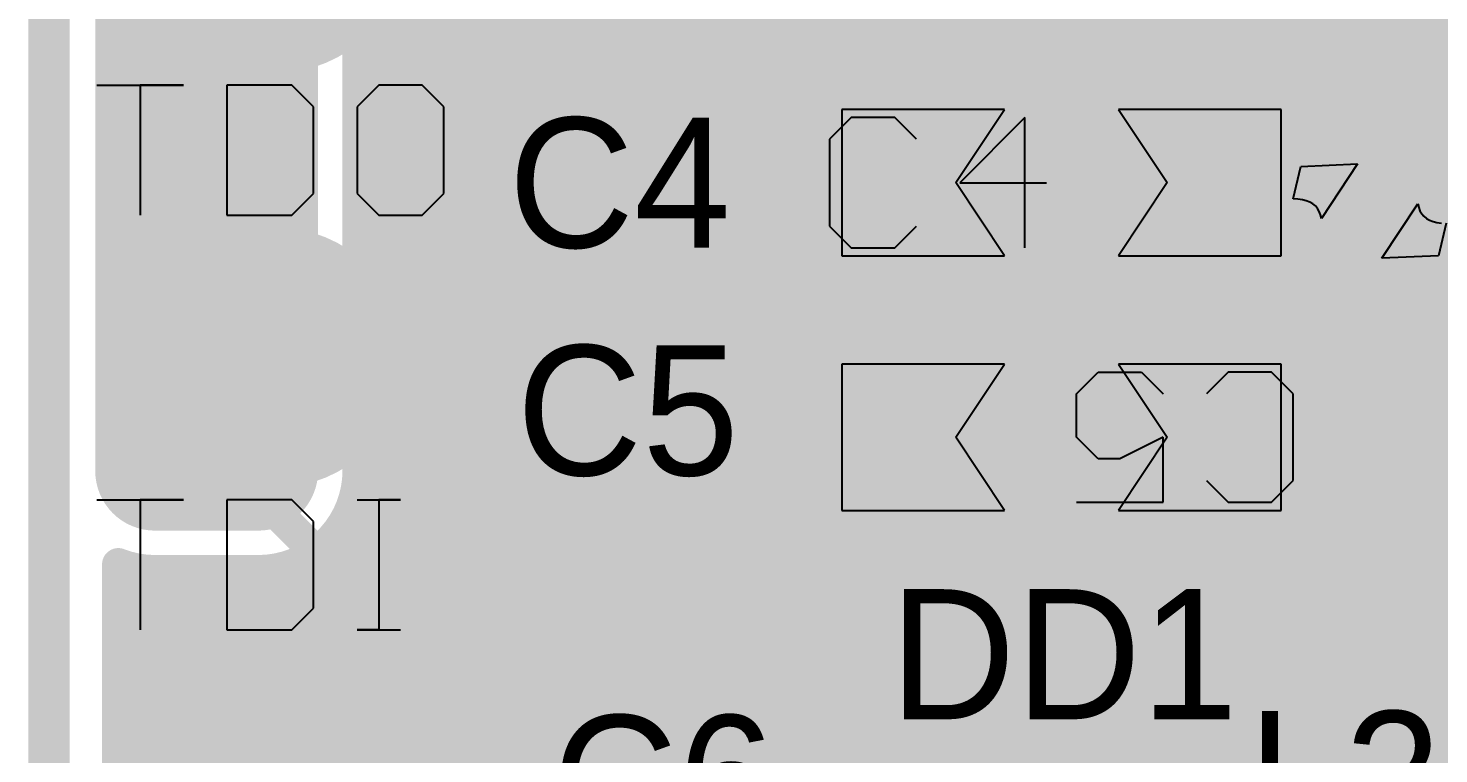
# Model space of a CAD drawing. Header units: millimetres. Extents: x 102.9 to 127.1, y 44.5 to 70.5.
# Drawn here: x 102.9 to 111.57, y 50.84 to 55.3 of the extents above; entities that cross this region are included whole.
import ezdxf

# ---------------------------------------------------------------- set-up
doc = ezdxf.new("R2010")
doc.units = ezdxf.units.MM
for name, color, linetype in [('BottomLayer', 5, 'Continuous'), ('BottomOverlay', 54, 'Continuous'), ('BottomPaste', 16, 'Continuous'), ('BottomSolder', 6, 'Continuous'), ('KeepOutLayer', 6, 'Continuous'), ('Mechanical3', 76, 'Continuous'), ('MultiLayer', 9, 'Continuous'), ('TopLayer', 1, 'Continuous'), ('TopOverlay', 2, 'Continuous'), ('TopPaste', 8, 'Continuous'), ('TopSolder', 216, 'Continuous'), ('ViaHoleLayer', 16, 'Continuous')]:
    doc.layers.add(name, color=color, linetype=linetype)

# ---------------------------------------------------------------- blocks, each defined once
blk = doc.blocks.new('TESTPOINT1_6')
at = {"layer": 'TopLayer', "const_width": 0.75}
blk.add_lwpolyline([(-0.375, 0, 1), (0.375, 0, 1)], format="xyb", close=True, dxfattribs=at)
at = {"layer": 'TopPaste', "const_width": 0.75}
blk.add_lwpolyline([(-0.375, 0, 1), (0.375, 0, 1)], format="xyb", close=True, dxfattribs=at)
at = {"layer": 'TopSolder', "const_width": 0.8}
blk.add_lwpolyline([(-0.4, 0, 1), (0.4, 0, 1)], format="xyb", close=True, dxfattribs=at)
blk = doc.blocks.new('TESTPOINT1_7')
at = {"layer": 'TopLayer', "const_width": 0.75}
blk.add_lwpolyline([(-0.375, 0, 1), (0.375, 0, 1)], format="xyb", close=True, dxfattribs=at)
at = {"layer": 'TopPaste', "const_width": 0.75}
blk.add_lwpolyline([(-0.375, 0, 1), (0.375, 0, 1)], format="xyb", close=True, dxfattribs=at)
at = {"layer": 'TopSolder', "const_width": 0.8}
blk.add_lwpolyline([(-0.4, 0, 1), (0.4, 0, 1)], format="xyb", close=True, dxfattribs=at)
blk = doc.blocks.new('TESTPOINT1_8')
at = {"layer": 'TopLayer', "const_width": 0.75}
blk.add_lwpolyline([(-0.375, 0, 1), (0.375, 0, 1)], format="xyb", close=True, dxfattribs=at)
at = {"layer": 'TopPaste', "const_width": 0.75}
blk.add_lwpolyline([(-0.375, 0, 1), (0.375, 0, 1)], format="xyb", close=True, dxfattribs=at)
at = {"layer": 'TopSolder', "const_width": 0.8}
blk.add_lwpolyline([(-0.4, 0, 1), (0.4, 0, 1)], format="xyb", close=True, dxfattribs=at)
blk = doc.blocks.new('3034_TR_B_12')
at = {"layer": 'BottomLayer', "const_width": 0.3175}
for points in [[(10.5237, 2.1225, 1), (10.8412, 2.1225, 1)], [(11.1587, 2.1225, 1), (11.4762, 2.1225, 1)]]:
    blk.add_lwpolyline(points, format="xyb", close=True, dxfattribs=at)
at = {"layer": 'BottomLayer'}
for points in [[(10.6825, -2.64), (11.3175, -2.64), (10.6825, 2.44), (11.3175, 2.44)], [(10.365, -2.3225), (11.635, -2.3225), (10.365, 2.1225), (11.635, 2.1225)]]:
    blk.add_solid(points, dxfattribs=at)
at = {"layer": 'BottomOverlay'}
for points, const_width in [([(10, -0.1, 1), (-10, -0.1, 1)], 0.2), ([(10.6365, 3.1, 1), (10.7635, 3.1, 1)], 0.127), ([(9.95, -0.1, 1), (10.05, -0.1, 1)], 0.1)]:
    blk.add_lwpolyline(points, format="xyb", close=True, dxfattribs=dict(at, const_width=const_width))
at = {"layer": 'BottomOverlay', "const_width": 0.254}
blk.add_lwpolyline([(10.7, 5.1), (10.7, 3.1)], dxfattribs=at)
at = {"layer": 'BottomPaste', "const_width": 0.3175}
for points in [[(10.5237, 2.1225, 1), (10.8412, 2.1225, 1)], [(11.1587, 2.1225, 1), (11.4762, 2.1225, 1)]]:
    blk.add_lwpolyline(points, format="xyb", close=True, dxfattribs=at)
at = {"layer": 'BottomPaste'}
for points in [[(10.6825, -2.64), (11.3175, -2.64), (10.6825, 2.44), (11.3175, 2.44)], [(10.365, -2.3225), (11.635, -2.3225), (10.365, 2.1225), (11.635, 2.1225)]]:
    blk.add_solid(points, dxfattribs=at)
at = {"layer": 'BottomSolder', "const_width": 0.3675}
for points in [[(10.4987, 2.1225, 1), (10.8662, 2.1225, 1)], [(11.1337, 2.1225, 1), (11.5012, 2.1225, 1)]]:
    blk.add_lwpolyline(points, format="xyb", close=True, dxfattribs=at)
at = {"layer": 'BottomSolder'}
for points in [[(10.6825, -2.69), (11.3175, -2.69), (10.6825, 2.49), (11.3175, 2.49)], [(10.315, -2.3225), (11.685, -2.3225), (10.315, 2.1225), (11.685, 2.1225)]]:
    blk.add_solid(points, dxfattribs=at)
blk = doc.blocks.new('CC0603_41')
at = {"layer": 'Mechanical3'}
for p, q in [((-1.2917, 0.3997), (-1.425, 0.2665)), ((-1.0251, 0.3997), (-1.2917, 0.3997)), ((-0.8918, 0.2665), (-1.0251, 0.3997)), ((-0.0921, 0.3997), (-0.6253, 0.3997)), ((-0.6253, 0.3997), (-0.6253, -0.0001)), ((-1.425, 0.2665), (-1.425, -0.2667)), ((-0.6253, -0.0001), (-0.3587, 0.1332)), ((-0.3587, 0.1332), (-0.2254, 0.1332)), ((-0.2254, 0.1332), (-0.0921, -0.0001)), ((-0.0921, -0.0001), (-0.0921, -0.2667)), ((-1.425, -0.2667), (-1.2917, -0.4)), ((-1.0251, -0.4), (-0.8918, -0.2667)), ((-0.492, -0.4), (-0.6253, -0.2667)), ((-0.0921, -0.2667), (-0.2254, -0.4)), ((-1.2917, -0.4), (-1.0251, -0.4)), ((-0.2254, -0.4), (-0.492, -0.4))]:
    blk.add_line(p, q, dxfattribs=at)
at = {"layer": 'TopLayer'}
for points in [[(-1.35, -0.45), (-0.35, -0.45), (-1.35, 0.45), (-0.35, 0.45)], [(1.35, 0.45), (0.35, 0.45), (1.35, -0.45), (0.35, -0.45)]]:
    blk.add_solid(points, dxfattribs=at)
at = {"layer": 'TopOverlay', "const_width": 0.178}
for points in [[(-1.5329, -0.6469, -0.201181), (-1.5318, 0.6496)], [(1.5336, 0.6496, -0.201181), (1.5347, -0.6469)]]:
    blk.add_lwpolyline(points, format="xyb", dxfattribs=at)
at = {"layer": 'TopOverlay', "const_width": 0.089}
for points in [[(-1.5763, 0.6496, 1), (-1.4873, 0.6496, 1)], [(-1.5695, 0.65, 1), (-1.4805, 0.65, 1)], [(1.4805, 0.65, 1), (1.5695, 0.65, 1)], [(1.4891, 0.6496, 1), (1.5781, 0.6496, 1)], [(-1.5774, -0.6469, 1), (-1.4884, -0.6469, 1)], [(-1.5676, -0.6477, 1), (-1.4786, -0.6477, 1)], [(1.4804, -0.6477, 1), (1.5694, -0.6477, 1)], [(1.4902, -0.6469, 1), (1.5792, -0.6469, 1)]]:
    blk.add_lwpolyline(points, format="xyb", close=True, dxfattribs=at)
at = {"layer": 'TopOverlay', "const_width": 0.178}
for points in [[(1.525, 0.65), (-1.525, 0.65)], [(1.5249, -0.6477), (-1.5231, -0.6477)]]:
    blk.add_lwpolyline(points, dxfattribs=at)
at = {"layer": 'TopPaste'}
for p, q in [((-1.35, 0.45), (-1.35, -0.45)), ((-0.35, 0.45), (-1.35, 0.45)), ((-0.65, 0), (-0.35, 0.45)), ((1.35, 0.45), (0.35, 0.45)), ((0.35, 0.45), (0.65, 0)), ((1.35, -0.45), (1.35, 0.45)), ((-0.35, -0.45), (-0.65, 0)), ((0.65, 0), (0.35, -0.45)), ((-1.35, -0.45), (-0.35, -0.45)), ((0.35, -0.45), (1.35, -0.45))]:
    blk.add_line(p, q, dxfattribs=at)
at = {"layer": 'TopSolder'}
for points in [[(-1.4, -0.5), (-0.3, -0.5), (-1.4, 0.5), (-0.3, 0.5)], [(1.4, 0.5), (0.3, 0.5), (1.4, -0.5), (0.3, -0.5)]]:
    blk.add_solid(points, dxfattribs=at)
blk = doc.blocks.new('CC0603_42')
at = {"layer": 'Mechanical3'}
for p, q in [((-1.2917, 0.3997), (-1.425, 0.2665)), ((-1.0251, 0.3997), (-1.2917, 0.3997)), ((-0.8918, 0.2665), (-1.0251, 0.3997)), ((-0.2254, 0.3997), (-0.6253, -0.0001)), ((-0.2254, -0.4), (-0.2254, 0.3997)), ((-1.425, 0.2665), (-1.425, -0.2667)), ((-0.6253, -0.0001), (-0.0921, -0.0001)), ((-1.425, -0.2667), (-1.2917, -0.4)), ((-1.0251, -0.4), (-0.8918, -0.2667)), ((-1.2917, -0.4), (-1.0251, -0.4))]:
    blk.add_line(p, q, dxfattribs=at)
at = {"layer": 'TopLayer'}
for points in [[(-1.35, -0.45), (-0.35, -0.45), (-1.35, 0.45), (-0.35, 0.45)], [(1.35, 0.45), (0.35, 0.45), (1.35, -0.45), (0.35, -0.45)]]:
    blk.add_solid(points, dxfattribs=at)
at = {"layer": 'TopOverlay', "const_width": 0.178}
for points in [[(-1.5329, -0.6469, -0.201181), (-1.5318, 0.6496)], [(1.5336, 0.6496, -0.201181), (1.5347, -0.6469)]]:
    blk.add_lwpolyline(points, format="xyb", dxfattribs=at)
at = {"layer": 'TopOverlay', "const_width": 0.089}
for points in [[(-1.5763, 0.6496, 1), (-1.4873, 0.6496, 1)], [(-1.5695, 0.65, 1), (-1.4805, 0.65, 1)], [(1.4805, 0.65, 1), (1.5695, 0.65, 1)], [(1.4891, 0.6496, 1), (1.5781, 0.6496, 1)], [(-1.5774, -0.6469, 1), (-1.4884, -0.6469, 1)], [(-1.5676, -0.6477, 1), (-1.4786, -0.6477, 1)], [(1.4804, -0.6477, 1), (1.5694, -0.6477, 1)], [(1.4902, -0.6469, 1), (1.5792, -0.6469, 1)]]:
    blk.add_lwpolyline(points, format="xyb", close=True, dxfattribs=at)
at = {"layer": 'TopOverlay', "const_width": 0.178}
for points in [[(-1.525, 0.65), (1.525, 0.65)], [(-1.5231, -0.6477), (1.5249, -0.6477)]]:
    blk.add_lwpolyline(points, dxfattribs=at)
at = {"layer": 'TopPaste'}
for p, q in [((-1.35, 0.45), (-1.35, -0.45)), ((-0.35, 0.45), (-1.35, 0.45)), ((-0.65, 0), (-0.35, 0.45)), ((1.35, 0.45), (0.35, 0.45)), ((0.35, 0.45), (0.65, 0)), ((1.35, -0.45), (1.35, 0.45)), ((-0.35, -0.45), (-0.65, 0)), ((0.65, 0), (0.35, -0.45)), ((-1.35, -0.45), (-0.35, -0.45)), ((0.35, -0.45), (1.35, -0.45))]:
    blk.add_line(p, q, dxfattribs=at)
at = {"layer": 'TopSolder'}
for points in [[(-1.4, -0.5), (-0.3, -0.5), (-1.4, 0.5), (-0.3, 0.5)], [(1.4, 0.5), (0.3, 0.5), (1.4, -0.5), (0.3, -0.5)]]:
    blk.add_solid(points, dxfattribs=at)

msp = doc.modelspace()

# ---------------------------------------------------------------- linework, layer by layer
at = {"layer": 'BottomLayer'}
for points, const_width in [([(104.935, 52.5775), (104.935, 57.0225)], 0.2), ([(104.935, 55.3999), (119.2917, 55.3999)], 0.2), ([(104.935, 55.1999), (119.2297, 55.1999)], 0.2), ([(104.935, 54.9999), (119.1342, 54.9999)], 0.2), ([(104.935, 54.7999), (118.9791, 54.7999)], 0.2), ([(104.935, 54.5999), (110.7264, 54.5999)], 0.2), ([(111.5736, 54.5999), (118.95, 54.5999)], 0.2), ([(104.935, 54.3999), (110.5937, 54.3999)], 0.2), ([(111.15, 51.1), (111.15, 54.175)], 0.5), ([(104.935, 54.1999), (110.5505, 54.1999)], 0.2), ([(104.935, 53.9999), (110.5761, 53.9999)], 0.2), ([(110.6, 51.1), (110.6, 53.9352)], 0.2), ([(104.935, 53.7999), (110.6, 53.7999)], 0.2), ([(104.935, 53.5999), (110.6, 53.5999)], 0.2), ([(104.935, 53.3999), (110.6, 53.3999)], 0.2), ([(104.935, 53.1999), (110.6, 53.1999)], 0.2), ([(104.935, 52.9999), (110.6, 52.9999)], 0.2), ([(104.935, 52.7999), (110.6, 52.7999)], 0.2), ([(104.935, 52.5999), (110.6, 52.5999)], 0.2), ([(104.9089, 52.3999), (110.6, 52.3999)], 0.2), ([(104.8061, 52.1999), (110.6, 52.1999)], 0.2), ([(103.4571, 47.5468), (103.4571, 52.0026)], 0.2), ([(103.6825, 51.96), (104.3175, 51.96)], 0.2), ([(104.5359, 51.9999), (110.6, 51.9999)], 0.2), ([(103.4571, 51.7999), (110.6, 51.7999)], 0.2), ([(103.4571, 51.5999), (110.6, 51.5999)], 0.2), ([(103.4571, 51.3999), (110.6, 51.3999)], 0.2), ([(111.15, 51.1), (113.375, 48.875)], 0.5), ([(103.4571, 51.1999), (110.6, 51.1999)], 0.2), ([(103.4571, 50.9999), (110.6092, 50.9999)], 0.2), ([(103.4571, 50.7999), (110.6891, 50.7999)], 0.2)]:
    msp.add_lwpolyline(points, dxfattribs=dict(at, const_width=const_width))
for points, const_width in [([(104.885, 55.3999, 1), (104.985, 55.3999, 1)], 0.1), ([(104.885, 55.1999, 1), (104.985, 55.1999, 1)], 0.1), ([(104.885, 54.9999, 1), (104.985, 54.9999, 1)], 0.1), ([(104.885, 54.7999, 1), (104.985, 54.7999, 1)], 0.1), ([(106.875, 54.6375, 1), (107.175, 54.6375, 1)], 0.3), ([(104.885, 54.5999, 1), (104.985, 54.5999, 1)], 0.1), ([(110.6764, 54.5999, 1), (110.7764, 54.5999, 1)], 0.1), ([(111.5236, 54.5999, 1), (111.6236, 54.5999, 1)], 0.1), ([(104.885, 54.3999, 1), (104.985, 54.3999, 1)], 0.1), ([(110.5437, 54.3999, 1), (110.6437, 54.3999, 1)], 0.1), ([(111, 54.175, 1), (111.3, 54.175, 1)], 0.3), ([(111.025, 54.175, 1), (111.275, 54.175, 1)], 0.25), ([(104.885, 54.1999, 1), (104.985, 54.1999, 1)], 0.1), ([(110.5005, 54.1999, 1), (110.6005, 54.1999, 1)], 0.1), ([(104.885, 53.9999, 1), (104.985, 53.9999, 1)], 0.1), ([(110.5261, 53.9999, 1), (110.6261, 53.9999, 1)], 0.1), ([(110.55, 53.9352, 1), (110.65, 53.9352, 1)], 0.1), ([(110.55, 53.9352, 1), (110.65, 53.9352, 1)], 0.1), ([(107.175, 53.675, 1), (107.475, 53.675, 1)], 0.3), ([(104.885, 53.7999, 1), (104.985, 53.7999, 1)], 0.1), ([(110.55, 53.7999, 1), (110.65, 53.7999, 1)], 0.1), ([(104.885, 53.5999, 1), (104.985, 53.5999, 1)], 0.1), ([(110.55, 53.5999, 1), (110.65, 53.5999, 1)], 0.1), ([(104.885, 53.3999, 1), (104.985, 53.3999, 1)], 0.1), ([(110.55, 53.3999, 1), (110.65, 53.3999, 1)], 0.1), ([(104.885, 53.1999, 1), (104.985, 53.1999, 1)], 0.1), ([(106.8628, 52.95, 1), (107.1628, 52.95, 1)], 0.3), ([(110.55, 53.1999, 1), (110.65, 53.1999, 1)], 0.1), ([(104.885, 52.9999, 1), (104.985, 52.9999, 1)], 0.1), ([(110.55, 52.9999, 1), (110.65, 52.9999, 1)], 0.1), ([(104.885, 52.7999, 1), (104.985, 52.7999, 1)], 0.1), ([(110.55, 52.7999, 1), (110.65, 52.7999, 1)], 0.1), ([(104.885, 52.5999, 1), (104.985, 52.5999, 1)], 0.1), ([(104.885, 52.5775, 1), (104.985, 52.5775, 1)], 0.1), ([(104.885, 52.5775, 1), (104.985, 52.5775, 1)], 0.1), ([(110.55, 52.5999, 1), (110.65, 52.5999, 1)], 0.1), ([(104.8589, 52.3999, 1), (104.9589, 52.3999, 1)], 0.1), ([(110.55, 52.3999, 1), (110.65, 52.3999, 1)], 0.1), ([(107.2167, 52.1, 1), (107.5167, 52.1, 1)], 0.3), ([(104.7561, 52.1999, 1), (104.8561, 52.1999, 1)], 0.1), ([(110.55, 52.1999, 1), (110.65, 52.1999, 1)], 0.1), ([(103.4071, 52.0026, 1), (103.5071, 52.0026, 1)], 0.1), ([(103.4071, 52.0026, 1), (103.5071, 52.0026, 1)], 0.1), ([(103.6325, 51.96, 1), (103.7325, 51.96, 1)], 0.1), ([(103.6325, 51.96, 1), (103.7325, 51.96, 1)], 0.1), ([(104.2675, 51.96, 1), (104.3675, 51.96, 1)], 0.1), ([(104.2675, 51.96, 1), (104.3675, 51.96, 1)], 0.1), ([(104.4859, 51.9999, 1), (104.5859, 51.9999, 1)], 0.1), ([(110.55, 51.9999, 1), (110.65, 51.9999, 1)], 0.1), ([(103.4071, 51.7999, 1), (103.5071, 51.7999, 1)], 0.1), ([(110.55, 51.7999, 1), (110.65, 51.7999, 1)], 0.1), ([(103.4071, 51.5999, 1), (103.5071, 51.5999, 1)], 0.1), ([(110.55, 51.5999, 1), (110.65, 51.5999, 1)], 0.1), ([(103.4071, 51.3999, 1), (103.5071, 51.3999, 1)], 0.1), ([(110.55, 51.3999, 1), (110.65, 51.3999, 1)], 0.1), ([(111.025, 51.1, 1), (111.275, 51.1, 1)], 0.25), ([(111.025, 51.1, 1), (111.275, 51.1, 1)], 0.25), ([(103.4071, 51.1999, 1), (103.5071, 51.1999, 1)], 0.1), ([(110.55, 51.1999, 1), (110.65, 51.1999, 1)], 0.1), ([(110.55, 51.1, 1), (110.65, 51.1, 1)], 0.1), ([(110.55, 51.1, 1), (110.65, 51.1, 1)], 0.1), ([(110.55, 51.1, 1), (110.65, 51.1, 1)], 0.1), ([(103.4071, 50.9999, 1), (103.5071, 50.9999, 1)], 0.1), ([(110.5592, 50.9999, 1), (110.6592, 50.9999, 1)], 0.1), ([(103.4071, 50.7999, 1), (103.5071, 50.7999, 1)], 0.1), ([(110.6391, 50.7999, 1), (110.7391, 50.7999, 1)], 0.1)]:
    msp.add_lwpolyline(points, format="xyb", close=True, dxfattribs=dict(at, const_width=const_width))
at = {"layer": 'BottomLayer', "const_width": 0.2}
for points in [[(110.6, 53.9352, -1.230022), (111.75, 54.175)], [(104.935, 52.5775, -0.414214), (104.3175, 51.96)], [(103.6825, 51.96, -0.093699), (103.4571, 52.0026)], [(110.7619, 50.7102, -0.199481), (110.6, 51.1)], [(110.7611, 50.7111, -0.198912), (110.6, 51.1)]]:
    msp.add_lwpolyline(points, format="xyb", dxfattribs=at)
at = {"layer": 'BottomOverlay'}
for points, const_width in [([(121.475, 54.8, 1), (108.475, 54.8, 1)], 6.9), ([(106.75, 54.8, 1), (110.2, 54.8, 1)], 3.45)]:
    msp.add_lwpolyline(points, format="xyb", close=True, dxfattribs=dict(at, const_width=const_width))
at = {"layer": 'KeepOutLayer', "const_width": 0.254}
msp.add_lwpolyline([(103.0301, 47.3699), (103.0301, 70.35)], dxfattribs=at)
at = {"layer": 'MultiLayer', "const_width": 0.3}
for points in [[(106.875, 54.6375, 1), (107.175, 54.6375, 1)], [(111, 54.175, 1), (111.3, 54.175, 1)], [(107.175, 53.675, 1), (107.475, 53.675, 1)], [(106.8628, 52.95, 1), (107.1628, 52.95, 1)], [(107.2167, 52.1, 1), (107.5167, 52.1, 1)]]:
    msp.add_lwpolyline(points, format="xyb", close=True, dxfattribs=at)
at = {"layer": 'TopLayer'}
for p, q in [((110.7263, 54.45), (111.0744, 54.4653)), ((111.0744, 54.4653), (110.8535, 54.1294)), ((110.6795, 54.25), (110.7263, 54.45)), ((110.7092, 54.2488), (110.6795, 54.25)), ((110.7362, 54.2452), (110.7092, 54.2488)), ((110.7605, 54.2391), (110.7362, 54.2452)), ((110.782, 54.2307), (110.7605, 54.2391)), ((110.8007, 54.2199), (110.782, 54.2307)), ((110.8168, 54.2066), (110.8007, 54.2199)), ((110.83, 54.1909), (110.8168, 54.2066)), ((111.2256, 53.8847), (111.4465, 54.2206)), ((111.4465, 54.2206), (111.4516, 54.1977)), ((110.8406, 54.1728), (110.83, 54.1909)), ((110.8484, 54.1523), (110.8406, 54.1728)), ((110.8535, 54.1294), (110.8484, 54.1523)), ((111.4516, 54.1977), (111.4594, 54.1772)), ((111.4594, 54.1772), (111.47, 54.1591)), ((111.47, 54.1591), (111.4832, 54.1434)), ((111.4832, 54.1434), (111.4993, 54.1301)), ((111.4993, 54.1301), (111.518, 54.1193)), ((111.518, 54.1193), (111.5395, 54.1108)), ((111.5395, 54.1108), (111.5638, 54.1048)), ((111.5638, 54.1048), (111.5908, 54.1012)), ((111.6205, 54.1), (111.5737, 53.9)), ((111.5737, 53.9), (111.2256, 53.8847))]:
    msp.add_line(p, q, dxfattribs=at)
at = {"layer": 'TopLayer', "const_width": 0.2}
for points in [[(106.35, 52.0971), (106.35, 56.2657)], [(105.95, 51.9314), (105.95, 56.1)], [(106.75, 56), (107.65, 55.1)], [(104.425, 55.825), (105.55, 54.7)], [(106.75, 55.4343), (107.3667, 54.8177)], [(106.75, 52.2627), (106.75, 55.4343)], [(106.75, 55.1999), (106.9844, 55.1999)], [(107.65, 55.1), (111.675, 55.1)], [(106.75, 54.9999), (107.1844, 54.9999)], [(106.75, 54.7999), (107.3856, 54.7999)], [(105.55, 51.7657), (105.55, 54.7)], [(107.605, 53.6), (107.605, 54.7025)], [(109.205, 54.7), (109.305, 54.7)], [(109.205, 53.6), (109.205, 54.7)], [(109.305, 53.6), (109.305, 54.7)], [(106.75, 54.5999), (107.605, 54.5999)], [(109.205, 54.5999), (109.305, 54.5999)], [(106.75, 54.3999), (107.605, 54.3999)], [(109.205, 54.3999), (109.305, 54.3999)], [(107.705, 54.35), (108.405, 54.35)], [(108.405, 54.35), (109.105, 54.35)], [(108.405, 53.7), (108.405, 54.35)], [(110.105, 54.35), (110.95, 54.35)], [(110.95, 54.35), (111.3, 54)], [(106.75, 54.1999), (107.605, 54.1999)], [(109.205, 54.1999), (109.305, 54.1999)], [(106.75, 53.9999), (107.605, 53.9999)], [(109.205, 53.9999), (109.305, 53.9999)], [(111.3, 54), (112.525, 54)], [(106.75, 53.7999), (107.605, 53.7999)], [(109.205, 53.7999), (109.305, 53.7999)], [(106.75, 53.5999), (110.979, 53.5999)], [(107.605, 53.6), (109.205, 53.6)], [(109.305, 53.6), (110.905, 53.6)], [(110.905, 53.4957), (111.0027, 53.5934)], [(107.605, 53.5347), (109.205, 53.5347)], [(107.605, 52.0347), (107.605, 53.5347)], [(109.205, 52.0347), (109.205, 53.5347)], [(109.305, 53.5347), (110.905, 53.5347)], [(109.305, 52.0347), (109.305, 53.5347)], [(110.7597, 52.7847), (111.475, 53.5)], [(111.475, 53.5), (112.525, 53.5)], [(108.405, 52.7847), (108.405, 53.4347)], [(106.75, 53.3999), (107.605, 53.3999)], [(109.205, 53.3999), (109.305, 53.3999)], [(104.425, 52.325), (104.425, 53.275)], [(106.75, 53.1999), (107.605, 53.1999)], [(109.205, 53.1999), (109.305, 53.1999)], [(106.75, 52.9999), (107.605, 52.9999)], [(109.205, 52.9999), (109.305, 52.9999)], [(110.25, 51.45), (111.8, 53)], [(106.75, 52.7999), (107.605, 52.7999)], [(109.205, 52.7999), (109.305, 52.7999)], [(107.705, 52.7847), (108.405, 52.7847)], [(108.405, 52.7847), (109.105, 52.7847)], [(108.405, 52.1347), (108.405, 52.7847)], [(110.105, 52.7847), (110.7597, 52.7847)], [(106.75, 52.5999), (107.605, 52.5999)], [(109.205, 52.5999), (109.305, 52.5999)], [(110.425, 51.05), (111.875, 52.5)], [(106.75, 52.3999), (107.605, 52.3999)], [(109.205, 52.3999), (109.305, 52.3999)], [(104.425, 52.325), (106.5, 50.25)], [(106.75, 52.2627), (107.1627, 51.85)], [(106.8128, 52.1999), (107.605, 52.1999)], [(109.205, 52.1999), (109.305, 52.1999)], [(106.35, 52.0971), (106.9971, 51.45)], [(107.605, 52.0347), (109.205, 52.0347)], [(109.305, 52.0347), (110.2691, 52.0347)], [(110.0843, 51.85), (110.2691, 52.0347)], [(107.0128, 51.9999), (110.2342, 51.9999)], [(110.6, 50.65), (111.95, 52)], [(105.95, 51.9314), (106.8314, 51.05)], [(107.1627, 51.85), (110.0843, 51.85)], [(105.55, 51.7657), (106.6657, 50.65)], [(110.775, 50.25), (112.025, 51.5)], [(106.9971, 51.45), (110.25, 51.45)], [(106.8314, 51.05), (110.425, 51.05)]]:
    msp.add_lwpolyline(points, dxfattribs=at)
at = {"layer": 'TopLayer'}
for points, const_width in [([(106.7, 55.1999, 1), (106.8, 55.1999, 1)], 0.1), ([(106.9344, 55.1999, 1), (107.0344, 55.1999, 1)], 0.1), ([(107.6, 55.1, 1), (107.7, 55.1, 1)], 0.1), ([(107.6, 55.1, 1), (107.7, 55.1, 1)], 0.1), ([(106.7, 54.9999, 1), (106.8, 54.9999, 1)], 0.1), ([(107.1344, 54.9999, 1), (107.2344, 54.9999, 1)], 0.1), ([(106.7, 54.7999, 1), (106.8, 54.7999, 1)], 0.1), ([(106.875, 54.6375, 1), (107.175, 54.6375, 1)], 0.3), ([(107.3167, 54.8177, 1), (107.4167, 54.8177, 1)], 0.1), ([(107.3167, 54.8177, 1), (107.4167, 54.8177, 1)], 0.1), ([(107.3172, 54.8172, 1), (107.4172, 54.8172, 1)], 0.1), ([(107.3356, 54.7999, 1), (107.4356, 54.7999, 1)], 0.1), ([(105.5, 54.7, 1), (105.6, 54.7, 1)], 0.1), ([(105.5, 54.7, 1), (105.6, 54.7, 1)], 0.1), ([(107.555, 54.7025, 1), (107.655, 54.7025, 1)], 0.1), ([(107.555, 54.7025, 1), (107.655, 54.7025, 1)], 0.1), ([(107.555, 54.7025, 1), (107.655, 54.7025, 1)], 0.1), ([(109.155, 54.7, 1), (109.255, 54.7, 1)], 0.1), ([(109.155, 54.7, 1), (109.255, 54.7, 1)], 0.1), ([(109.255, 54.7, 1), (109.355, 54.7, 1)], 0.1), ([(109.255, 54.7, 1), (109.355, 54.7, 1)], 0.1), ([(106.7, 54.5999, 1), (106.8, 54.5999, 1)], 0.1), ([(107.555, 54.5999, 1), (107.655, 54.5999, 1)], 0.1), ([(109.155, 54.5999, 1), (109.255, 54.5999, 1)], 0.1), ([(109.255, 54.5999, 1), (109.355, 54.5999, 1)], 0.1), ([(106.7, 54.3999, 1), (106.8, 54.3999, 1)], 0.1), ([(107.555, 54.3999, 1), (107.655, 54.3999, 1)], 0.1), ([(109.155, 54.3999, 1), (109.255, 54.3999, 1)], 0.1), ([(109.255, 54.3999, 1), (109.355, 54.3999, 1)], 0.1), ([(111, 54.175, 1), (111.3, 54.175, 1)], 0.3), ([(107.655, 54.35, 1), (107.755, 54.35, 1)], 0.1), ([(108.355, 54.35, 1), (108.455, 54.35, 1)], 0.1), ([(108.355, 54.35, 1), (108.455, 54.35, 1)], 0.1), ([(108.355, 54.35, 1), (108.455, 54.35, 1)], 0.1), ([(109.055, 54.35, 1), (109.155, 54.35, 1)], 0.1), ([(110.055, 54.35, 1), (110.155, 54.35, 1)], 0.1), ([(110.9, 54.35, 1), (111, 54.35, 1)], 0.1), ([(110.9, 54.35, 1), (111, 54.35, 1)], 0.1), ([(106.7, 54.1999, 1), (106.8, 54.1999, 1)], 0.1), ([(107.555, 54.1999, 1), (107.655, 54.1999, 1)], 0.1), ([(109.155, 54.1999, 1), (109.255, 54.1999, 1)], 0.1), ([(109.255, 54.1999, 1), (109.355, 54.1999, 1)], 0.1), ([(106.7, 53.9999, 1), (106.8, 53.9999, 1)], 0.1), ([(107.555, 53.9999, 1), (107.655, 53.9999, 1)], 0.1), ([(109.155, 53.9999, 1), (109.255, 53.9999, 1)], 0.1), ([(109.255, 53.9999, 1), (109.355, 53.9999, 1)], 0.1), ([(111.25, 54, 1), (111.35, 54, 1)], 0.1), ([(111.25, 54, 1), (111.35, 54, 1)], 0.1), ([(107.175, 53.675, 1), (107.475, 53.675, 1)], 0.3), ([(106.7, 53.7999, 1), (106.8, 53.7999, 1)], 0.1), ([(107.555, 53.7999, 1), (107.655, 53.7999, 1)], 0.1), ([(109.155, 53.7999, 1), (109.255, 53.7999, 1)], 0.1), ([(109.255, 53.7999, 1), (109.355, 53.7999, 1)], 0.1), ([(108.355, 53.7, 1), (108.455, 53.7, 1)], 0.1), ([(106.7, 53.5999, 1), (106.8, 53.5999, 1)], 0.1), ([(107.555, 53.6, 1), (107.655, 53.6, 1)], 0.1), ([(107.555, 53.6, 1), (107.655, 53.6, 1)], 0.1), ([(109.155, 53.6, 1), (109.255, 53.6, 1)], 0.1), ([(109.155, 53.6, 1), (109.255, 53.6, 1)], 0.1), ([(109.255, 53.6, 1), (109.355, 53.6, 1)], 0.1), ([(109.255, 53.6, 1), (109.355, 53.6, 1)], 0.1), ([(110.855, 53.6273, 1), (110.955, 53.6273, 1)], 0.1), ([(110.855, 53.6, 1), (110.955, 53.6, 1)], 0.1), ([(110.929, 53.5999, 1), (111.029, 53.5999, 1)], 0.1), ([(110.9527, 53.5934, 1), (111.0527, 53.5934, 1)], 0.1), ([(110.9527, 53.5934, 1), (111.0527, 53.5934, 1)], 0.1), ([(107.555, 53.5347, 1), (107.655, 53.5347, 1)], 0.1), ([(107.555, 53.5347, 1), (107.655, 53.5347, 1)], 0.1), ([(109.155, 53.5347, 1), (109.255, 53.5347, 1)], 0.1), ([(109.155, 53.5347, 1), (109.255, 53.5347, 1)], 0.1), ([(109.255, 53.5347, 1), (109.355, 53.5347, 1)], 0.1), ([(109.255, 53.5347, 1), (109.355, 53.5347, 1)], 0.1), ([(110.855, 53.5347, 1), (110.955, 53.5347, 1)], 0.1), ([(110.855, 53.4957, 1), (110.955, 53.4957, 1)], 0.1), ([(111.425, 53.5, 1), (111.525, 53.5, 1)], 0.1), ([(111.425, 53.5, 1), (111.525, 53.5, 1)], 0.1), ([(108.355, 53.4347, 1), (108.455, 53.4347, 1)], 0.1), ([(106.7, 53.3999, 1), (106.8, 53.3999, 1)], 0.1), ([(107.555, 53.3999, 1), (107.655, 53.3999, 1)], 0.1), ([(109.155, 53.3999, 1), (109.255, 53.3999, 1)], 0.1), ([(109.255, 53.3999, 1), (109.355, 53.3999, 1)], 0.1), ([(104.375, 53.275, 1), (104.475, 53.275, 1)], 0.1), ([(106.7, 53.1999, 1), (106.8, 53.1999, 1)], 0.1), ([(106.8628, 52.95, 1), (107.1628, 52.95, 1)], 0.3), ([(107.555, 53.1999, 1), (107.655, 53.1999, 1)], 0.1), ([(109.155, 53.1999, 1), (109.255, 53.1999, 1)], 0.1), ([(109.255, 53.1999, 1), (109.355, 53.1999, 1)], 0.1), ([(106.7, 52.9999, 1), (106.8, 52.9999, 1)], 0.1), ([(107.555, 52.9999, 1), (107.655, 52.9999, 1)], 0.1), ([(109.155, 52.9999, 1), (109.255, 52.9999, 1)], 0.1), ([(109.255, 52.9999, 1), (109.355, 52.9999, 1)], 0.1), ([(106.7, 52.7999, 1), (106.8, 52.7999, 1)], 0.1), ([(107.555, 52.7999, 1), (107.655, 52.7999, 1)], 0.1), ([(109.155, 52.7999, 1), (109.255, 52.7999, 1)], 0.1), ([(109.255, 52.7999, 1), (109.355, 52.7999, 1)], 0.1), ([(107.655, 52.7847, 1), (107.755, 52.7847, 1)], 0.1), ([(108.355, 52.7847, 1), (108.455, 52.7847, 1)], 0.1), ([(108.355, 52.7847, 1), (108.455, 52.7847, 1)], 0.1), ([(108.355, 52.7847, 1), (108.455, 52.7847, 1)], 0.1), ([(108.355, 52.7847, 1), (108.455, 52.7847, 1)], 0.1), ([(109.055, 52.7847, 1), (109.155, 52.7847, 1)], 0.1), ([(110.055, 52.7847, 1), (110.155, 52.7847, 1)], 0.1), ([(110.7097, 52.7847, 1), (110.8097, 52.7847, 1)], 0.1), ([(110.7097, 52.7847, 1), (110.8097, 52.7847, 1)], 0.1), ([(106.7, 52.5999, 1), (106.8, 52.5999, 1)], 0.1), ([(107.555, 52.5999, 1), (107.655, 52.5999, 1)], 0.1), ([(109.155, 52.5999, 1), (109.255, 52.5999, 1)], 0.1), ([(109.255, 52.5999, 1), (109.355, 52.5999, 1)], 0.1), ([(106.7, 52.3999, 1), (106.8, 52.3999, 1)], 0.1), ([(107.555, 52.3999, 1), (107.655, 52.3999, 1)], 0.1), ([(109.155, 52.3999, 1), (109.255, 52.3999, 1)], 0.1), ([(109.255, 52.3999, 1), (109.355, 52.3999, 1)], 0.1), ([(104.375, 52.325, 1), (104.475, 52.325, 1)], 0.1), ([(104.375, 52.325, 1), (104.475, 52.325, 1)], 0.1), ([(107.2167, 52.1, 1), (107.5167, 52.1, 1)], 0.3), ([(106.7, 52.2627, 1), (106.8, 52.2627, 1)], 0.1), ([(106.7, 52.2627, 1), (106.8, 52.2627, 1)], 0.1), ([(106.7628, 52.1999, 1), (106.8628, 52.1999, 1)], 0.1), ([(107.555, 52.1999, 1), (107.655, 52.1999, 1)], 0.1), ([(109.155, 52.1999, 1), (109.255, 52.1999, 1)], 0.1), ([(109.255, 52.1999, 1), (109.355, 52.1999, 1)], 0.1), ([(108.355, 52.1347, 1), (108.455, 52.1347, 1)], 0.1), ([(106.3, 52.0971, 1), (106.4, 52.0971, 1)], 0.1), ([(106.3, 52.0971, 1), (106.4, 52.0971, 1)], 0.1), ([(107.555, 52.0347, 1), (107.655, 52.0347, 1)], 0.1), ([(107.555, 52.0347, 1), (107.655, 52.0347, 1)], 0.1), ([(109.155, 52.0347, 1), (109.255, 52.0347, 1)], 0.1), ([(109.155, 52.0347, 1), (109.255, 52.0347, 1)], 0.1), ([(109.255, 52.0347, 1), (109.355, 52.0347, 1)], 0.1), ([(109.255, 52.0347, 1), (109.355, 52.0347, 1)], 0.1), ([(110.2191, 52.0347, 1), (110.3191, 52.0347, 1)], 0.1), ([(110.2191, 52.0347, 1), (110.3191, 52.0347, 1)], 0.1), ([(106.9628, 51.9999, 1), (107.0628, 51.9999, 1)], 0.1), ([(110.1842, 51.9999, 1), (110.2842, 51.9999, 1)], 0.1), ([(105.9, 51.9314, 1), (106, 51.9314, 1)], 0.1), ([(105.9, 51.9314, 1), (106, 51.9314, 1)], 0.1), ([(107.1127, 51.85, 1), (107.2127, 51.85, 1)], 0.1), ([(107.1127, 51.85, 1), (107.2127, 51.85, 1)], 0.1), ([(110.0343, 51.85, 1), (110.1343, 51.85, 1)], 0.1), ([(110.0343, 51.85, 1), (110.1343, 51.85, 1)], 0.1), ([(105.5, 51.7657, 1), (105.6, 51.7657, 1)], 0.1), ([(105.5, 51.7657, 1), (105.6, 51.7657, 1)], 0.1), ([(106.9471, 51.45, 1), (107.0471, 51.45, 1)], 0.1), ([(106.9471, 51.45, 1), (107.0471, 51.45, 1)], 0.1), ([(110.2, 51.45, 1), (110.3, 51.45, 1)], 0.1), ([(110.2, 51.45, 1), (110.3, 51.45, 1)], 0.1), ([(106.7814, 51.05, 1), (106.8814, 51.05, 1)], 0.1), ([(106.7814, 51.05, 1), (106.8814, 51.05, 1)], 0.1), ([(110.375, 51.05, 1), (110.475, 51.05, 1)], 0.1), ([(110.375, 51.05, 1), (110.475, 51.05, 1)], 0.1)]:
    msp.add_lwpolyline(points, format="xyb", close=True, dxfattribs=dict(at, const_width=const_width))
at = {"layer": 'TopLayer', "const_width": 0.2}
for points in [[(107.605, 54.7025, -0.170225), (107.3667, 54.8177)], [(107.605, 54.7025, -0.169767), (107.3672, 54.8172)], [(111.0027, 53.5934, -0.043169), (110.905, 53.6273)]]:
    msp.add_lwpolyline(points, format="xyb", dxfattribs=at)
at = {"layer": 'TopOverlay'}
for p, q in [((103.325, 54.9497), (103.8582, 54.9497)), ((103.8582, 54.9497), (103.5916, 54.9497)), ((103.5916, 54.9497), (103.5916, 54.15)), ((104.1247, 54.9497), (104.1247, 54.15)), ((104.5246, 54.9497), (104.1247, 54.9497)), ((104.6579, 54.8165), (104.5246, 54.9497)), ((105.0578, 54.9497), (104.9245, 54.8165)), ((105.3244, 54.9497), (105.0578, 54.9497)), ((105.4576, 54.8165), (105.3244, 54.9497)), ((104.6579, 54.2833), (104.6579, 54.8165)), ((104.9245, 54.8165), (104.9245, 54.2833)), ((105.4576, 54.2833), (105.4576, 54.8165)), ((104.5246, 54.15), (104.6579, 54.2833)), ((104.9245, 54.2833), (105.0578, 54.15)), ((105.3244, 54.15), (105.4576, 54.2833)), ((104.1247, 54.15), (104.5246, 54.15)), ((105.0578, 54.15), (105.3244, 54.15)), ((103.325, 52.3997), (103.8582, 52.3997)), ((103.8582, 52.3997), (103.5916, 52.3997)), ((103.5916, 52.3997), (103.5916, 51.6)), ((104.1247, 52.3997), (104.1247, 51.6)), ((104.5246, 52.3997), (104.1247, 52.3997)), ((104.6579, 52.2665), (104.5246, 52.3997)), ((104.9245, 52.3997), (105.1911, 52.3997)), ((105.1911, 52.3997), (105.0578, 52.3997)), ((105.0578, 52.3997), (105.0578, 51.6)), ((104.6579, 51.7333), (104.6579, 52.2665)), ((104.5246, 51.6), (104.6579, 51.7333)), ((104.1247, 51.6), (104.5246, 51.6)), ((105.0578, 51.6), (104.9245, 51.6)), ((104.9245, 51.6), (105.1911, 51.6))]:
    msp.add_line(p, q, dxfattribs=at)
at = {"layer": 'ViaHoleLayer', "const_width": 0.15}
for points in [[(106.95, 54.6375, 1), (107.1, 54.6375, 1)], [(111.075, 54.175, 1), (111.225, 54.175, 1)], [(107.25, 53.675, 1), (107.4, 53.675, 1)], [(106.9378, 52.95, 1), (107.0878, 52.95, 1)], [(107.2917, 52.1, 1), (107.4417, 52.1, 1)]]:
    msp.add_lwpolyline(points, format="xyb", close=True, dxfattribs=at)

# ---------------------------------------------------------------- block references
for name, p, rotation in [('3034_TR_B_12', (115, 54.7), 180), ('TESTPOINT1_8', (104.425, 55.825), 90), ('TESTPOINT1_7', (104.425, 53.275), 90), ('CC0603_41', (109.255, 52.7847), 180), ('TESTPOINT1_6', (104.425, 50.725), 90)]:
    msp.add_blockref(name, p, dxfattribs=dict(rotation=rotation))
msp.add_blockref('CC0603_42', (109.255, 54.35))

# ---------------------------------------------------------------- texts
at = {"layer": 'TopOverlay'}
for s, p in [('C4', (105.855, 53.95)), ('C5', (105.905, 52.55)), ('DD1', (108.2, 51.05)), ('C6', (106.125, 50.275)), ('L2', (110.4, 50.3))]:
    msp.add_text(s, height=0.8, dxfattribs=at).set_placement(p)

doc.saveas('drawing.dxf')
